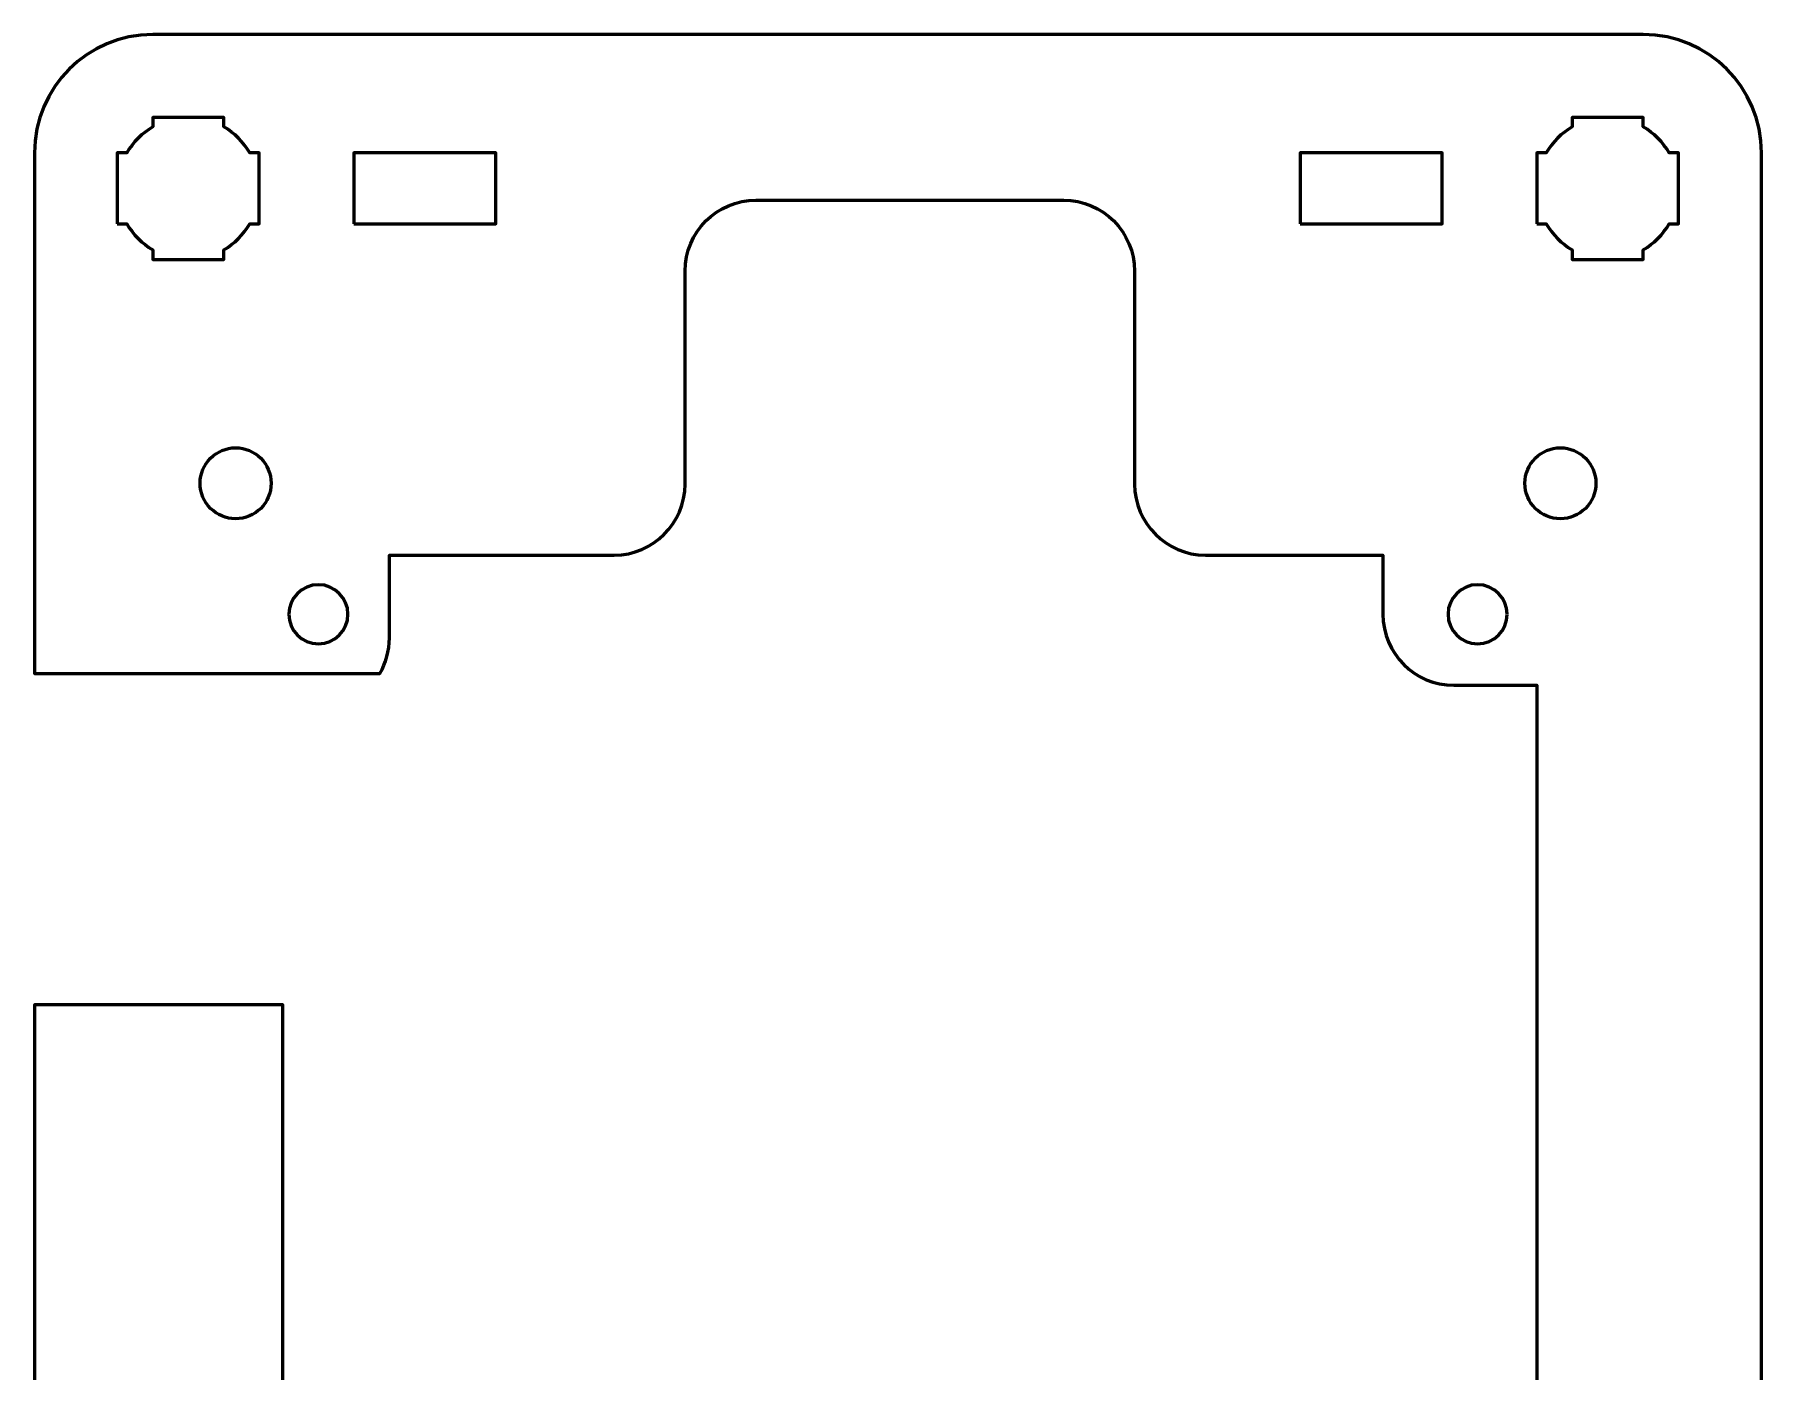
# Model space of a CAD drawing. Header units: centimetres. Extents: x -18.2 to -2.8, y -20.5 to -9.2.
# Drawn here: x -18.15 to -10.85, y -14.85 to -9.2 of the extents above; entities that cross this region are included whole.
import ezdxf

# ---------------------------------------------------------------- set-up
doc = ezdxf.new("R2010")
doc.units = ezdxf.units.CM
doc.header["$MEASUREMENT"] = 0
doc.layers.add('Layer 1', color=7, linetype='Continuous')

msp = doc.modelspace()

# ---------------------------------------------------------------- linework, layer by layer
at = {"layer": 'Layer 1', "lineweight": 53}
for centre in [(-17.3, -11.0963), (-11.69998, -11.0963)]:
    msp.add_ellipse(centre, major_axis=(0, 0.15), ratio=1, dxfattribs=at)
for points, knots in [([(-18.15001, -19.99991), (-18.15001, -19.99991), (-18.15001, -13.30004), (-18.15001, -13.30004), (-18.15001, -13.30004), (-18.15001, -13.30004), (-17.1, -13.30004), (-17.1, -13.30004), (-17.1, -13.30004), (-17.1, -13.30004), (-17.1, -17.15), (-17.1, -17.15), (-17.1, -17.15), (-17.1, -17.15), (-16.95, -17.15), (-16.95, -17.15), (-16.95, -17.15), (-16.78434, -17.15), (-16.65, -17.28434), (-16.65, -17.45), (-16.65, -17.45), (-16.65, -17.45), (-16.65, -17.75), (-16.65, -17.75), (-16.65, -17.75), (-16.65, -17.91566), (-16.78434, -18.05), (-16.95, -18.05), (-16.95, -18.05), (-16.95, -18.05), (-17.2, -18.05), (-17.2, -18.05), (-17.2, -18.05), (-17.2, -18.05), (-17.2, -19.50004), (-17.2, -19.50004), (-17.2, -19.50004), (-17.2, -19.50004), (-15.2, -19.50004), (-15.2, -19.50004), (-15.2, -19.50004), (-15.2, -19.50004), (-15.2, -19.20004), (-15.2, -19.20004), (-15.2, -19.20004), (-15.2, -19.20004), (-11.8, -19.20004), (-11.8, -19.20004), (-11.8, -19.20004), (-11.8, -19.20004), (-11.8, -18.25), (-11.8, -18.25), (-11.8, -18.25), (-11.8, -18.25), (-12.07502, -18.25), (-12.07502, -18.25), (-12.07502, -18.25), (-12.24068, -18.25), (-12.37502, -18.11566), (-12.37502, -17.95), (-12.37502, -17.95), (-12.37502, -17.95), (-12.37502, -17.45), (-12.37502, -17.45), (-12.37502, -17.45), (-12.37502, -17.28434), (-12.24068, -17.15), (-12.07502, -17.15), (-12.07502, -17.15), (-12.07502, -17.15), (-11.8, -17.15), (-11.8, -17.15), (-11.8, -17.15), (-11.8, -17.15), (-11.8, -11.94999), (-11.8, -11.94999), (-11.8, -11.94999), (-11.8, -11.94999), (-12.15, -11.94999), (-12.15, -11.94999), (-12.15, -11.94999), (-12.31566, -11.94999), (-12.45, -11.81565), (-12.45, -11.64999), (-12.45, -11.64999), (-12.45, -11.64999), (-12.45, -11.40004), (-12.45, -11.40004), (-12.45, -11.40004), (-12.45, -11.40004), (-13.2, -11.40004), (-13.2, -11.40004), (-13.2, -11.40004), (-13.36566, -11.40004), (-13.5, -11.2657), (-13.5, -11.10004), (-13.5, -11.10004), (-13.5, -11.10004), (-13.5, -10.20004), (-13.5, -10.20004), (-13.5, -10.20004), (-13.5, -10.03438), (-13.63434, -9.90004), (-13.8, -9.90004), (-13.8, -9.90004), (-13.8, -9.90004), (-15.1, -9.90004), (-15.1, -9.90004), (-15.1, -9.90004), (-15.26566, -9.90004), (-15.4, -10.03438), (-15.4, -10.20004), (-15.4, -10.20004), (-15.4, -10.20004), (-15.4, -11.10004), (-15.4, -11.10004), (-15.4, -11.10004), (-15.4, -11.2657), (-15.53434, -11.40004), (-15.7, -11.40004), (-15.7, -11.40004), (-15.7, -11.40004), (-16.65, -11.40004), (-16.65, -11.40004), (-16.65, -11.40004), (-16.65, -11.40004), (-16.65, -11.75), (-16.65, -11.75), (-16.65, -11.75), (-16.65, -11.80466), (-16.66463, -11.8559), (-16.69018, -11.90004), (-16.69018, -11.90004), (-16.69018, -11.90004), (-18.15001, -11.90004), (-18.15001, -11.90004), (-18.15001, -11.90004), (-18.15001, -11.90004), (-18.15001, -9.69994), (-18.15001, -9.69994), (-18.15001, -9.69994), (-18.15001, -9.42295), (-17.92692, -9.19999), (-17.64992, -9.19999), (-17.64992, -9.19999), (-17.64992, -9.19999), (-11.34995, -9.19999), (-11.34995, -9.19999), (-11.34995, -9.19999), (-11.07298, -9.19999), (-10.84999, -9.42295), (-10.84999, -9.69994), (-10.84999, -9.69994), (-10.84999, -9.69994), (-10.84999, -19.99991), (-10.84999, -19.99991), (-10.84999, -19.99991), (-10.84999, -20.27691), (-11.07298, -20.50001), (-11.34995, -20.50001), (-11.34995, -20.50001), (-11.34995, -20.50001), (-17.64992, -20.50001), (-17.64992, -20.50001), (-17.64992, -20.50001), (-17.92692, -20.50001), (-18.15001, -20.27691), (-18.15001, -19.99991)], [0, 0, 0, 0, 0.0238095, 0.0238095, 0.0238095, 0.0238095, 0.047619, 0.047619, 0.047619, 0.047619, 0.0714286, 0.0714286, 0.0714286, 0.0714286, 0.0952381, 0.0952381, 0.0952381, 0.0952381, 0.1190476, 0.1190476, 0.1190476, 0.1190476, 0.1428571, 0.1428571, 0.1428571, 0.1428571, 0.1666667, 0.1666667, 0.1666667, 0.1666667, 0.1904762, 0.1904762, 0.1904762, 0.1904762, 0.2142857, 0.2142857, 0.2142857, 0.2142857, 0.2380952, 0.2380952, 0.2380952, 0.2380952, 0.2619048, 0.2619048, 0.2619048, 0.2619048, 0.2857143, 0.2857143, 0.2857143, 0.2857143, 0.3095238, 0.3095238, 0.3095238, 0.3095238, 0.3333333, 0.3333333, 0.3333333, 0.3333333, 0.3571429, 0.3571429, 0.3571429, 0.3571429, 0.3809524, 0.3809524, 0.3809524, 0.3809524, 0.4047619, 0.4047619, 0.4047619, 0.4047619, 0.4285714, 0.4285714, 0.4285714, 0.4285714, 0.452381, 0.452381, 0.452381, 0.452381, 0.4761905, 0.4761905, 0.4761905, 0.4761905, 0.5, 0.5, 0.5, 0.5, 0.5238095, 0.5238095, 0.5238095, 0.5238095, 0.547619, 0.547619, 0.547619, 0.547619, 0.5714286, 0.5714286, 0.5714286, 0.5714286, 0.5952381, 0.5952381, 0.5952381, 0.5952381, 0.6190476, 0.6190476, 0.6190476, 0.6190476, 0.6428571, 0.6428571, 0.6428571, 0.6428571, 0.6666667, 0.6666667, 0.6666667, 0.6666667, 0.6904762, 0.6904762, 0.6904762, 0.6904762, 0.7142857, 0.7142857, 0.7142857, 0.7142857, 0.7380952, 0.7380952, 0.7380952, 0.7380952, 0.7619048, 0.7619048, 0.7619048, 0.7619048, 0.7857143, 0.7857143, 0.7857143, 0.7857143, 0.8095238, 0.8095238, 0.8095238, 0.8095238, 0.8333333, 0.8333333, 0.8333333, 0.8333333, 0.8571429, 0.8571429, 0.8571429, 0.8571429, 0.8809524, 0.8809524, 0.8809524, 0.8809524, 0.9047619, 0.9047619, 0.9047619, 0.9047619, 0.9285714, 0.9285714, 0.9285714, 0.9285714, 0.952381, 0.952381, 0.952381, 0.952381, 0.9761905, 0.9761905, 0.9761905, 0.9761905, 1, 1, 1, 1]), ([(-17.80003, -10.00001), (-17.80003, -10.00001), (-17.80003, -9.7), (-17.80003, -9.7), (-17.80003, -9.7), (-17.80003, -9.7), (-17.75987, -9.7), (-17.75987, -9.7), (-17.75987, -9.7), (-17.73353, -9.65448), (-17.69556, -9.61653), (-17.65004, -9.59018), (-17.65004, -9.59018), (-17.65004, -9.59018), (-17.65004, -9.55), (-17.65004, -9.55), (-17.65004, -9.55), (-17.65004, -9.55), (-17.35003, -9.55), (-17.35003, -9.55), (-17.35003, -9.55), (-17.35003, -9.55), (-17.35003, -9.59014), (-17.35003, -9.59014), (-17.35003, -9.59014), (-17.30447, -9.61649), (-17.26649, -9.65445), (-17.24015, -9.7), (-17.24015, -9.7), (-17.24015, -9.7), (-17.20002, -9.7), (-17.20002, -9.7), (-17.20002, -9.7), (-17.20002, -9.7), (-17.20002, -9.84997), (-17.20002, -9.84997), (-17.20002, -9.84997), (-17.20002, -9.84997), (-17.20002, -10.00001), (-17.20002, -10.00001), (-17.20002, -10.00001), (-17.20002, -10.00001), (-17.24017, -10.00001), (-17.24017, -10.00001), (-17.24017, -10.00001), (-17.26651, -10.04554), (-17.30449, -10.08351), (-17.35003, -10.10986), (-17.35003, -10.10986), (-17.35003, -10.10986), (-17.35003, -10.15001), (-17.35003, -10.15001), (-17.35003, -10.15001), (-17.35003, -10.15001), (-17.65004, -10.15001), (-17.65004, -10.15001), (-17.65004, -10.15001), (-17.65004, -10.15001), (-17.65004, -10.10982), (-17.65004, -10.10982), (-17.65004, -10.10982), (-17.69555, -10.08348), (-17.7335, -10.04552), (-17.75984, -10.00001), (-17.75984, -10.00001), (-17.75984, -10.00001), (-17.80003, -10.00001), (-17.80003, -10.00001)], [0, 0, 0, 0, 0.0588235, 0.0588235, 0.0588235, 0.0588235, 0.1176471, 0.1176471, 0.1176471, 0.1176471, 0.1764706, 0.1764706, 0.1764706, 0.1764706, 0.2352941, 0.2352941, 0.2352941, 0.2352941, 0.2941176, 0.2941176, 0.2941176, 0.2941176, 0.3529412, 0.3529412, 0.3529412, 0.3529412, 0.4117647, 0.4117647, 0.4117647, 0.4117647, 0.4705882, 0.4705882, 0.4705882, 0.4705882, 0.5294118, 0.5294118, 0.5294118, 0.5294118, 0.5882353, 0.5882353, 0.5882353, 0.5882353, 0.6470588, 0.6470588, 0.6470588, 0.6470588, 0.7058824, 0.7058824, 0.7058824, 0.7058824, 0.7647059, 0.7647059, 0.7647059, 0.7647059, 0.8235294, 0.8235294, 0.8235294, 0.8235294, 0.8823529, 0.8823529, 0.8823529, 0.8823529, 0.9411765, 0.9411765, 0.9411765, 0.9411765, 1, 1, 1, 1]), ([(-11.80003, -10.00001), (-11.80003, -10.00001), (-11.80003, -9.7), (-11.80003, -9.7), (-11.80003, -9.7), (-11.80003, -9.7), (-11.75987, -9.7), (-11.75987, -9.7), (-11.75987, -9.7), (-11.73353, -9.65448), (-11.69556, -9.61653), (-11.65004, -9.59018), (-11.65004, -9.59018), (-11.65004, -9.59018), (-11.65004, -9.55), (-11.65004, -9.55), (-11.65004, -9.55), (-11.65004, -9.55), (-11.35003, -9.55), (-11.35003, -9.55), (-11.35003, -9.55), (-11.35003, -9.55), (-11.35003, -9.59014), (-11.35003, -9.59014), (-11.35003, -9.59014), (-11.30447, -9.61649), (-11.26649, -9.65445), (-11.24015, -9.7), (-11.24015, -9.7), (-11.24015, -9.7), (-11.20002, -9.7), (-11.20002, -9.7), (-11.20002, -9.7), (-11.20002, -9.7), (-11.20002, -9.84997), (-11.20002, -9.84997), (-11.20002, -9.84997), (-11.20002, -9.84997), (-11.20002, -10.00001), (-11.20002, -10.00001), (-11.20002, -10.00001), (-11.20002, -10.00001), (-11.24017, -10.00001), (-11.24017, -10.00001), (-11.24017, -10.00001), (-11.26651, -10.04554), (-11.30449, -10.08351), (-11.35003, -10.10986), (-11.35003, -10.10986), (-11.35003, -10.10986), (-11.35003, -10.15001), (-11.35003, -10.15001), (-11.35003, -10.15001), (-11.35003, -10.15001), (-11.65004, -10.15001), (-11.65004, -10.15001), (-11.65004, -10.15001), (-11.65004, -10.15001), (-11.65004, -10.10982), (-11.65004, -10.10982), (-11.65004, -10.10982), (-11.69555, -10.08348), (-11.7335, -10.04552), (-11.75984, -10.00001), (-11.75984, -10.00001), (-11.75984, -10.00001), (-11.80003, -10.00001), (-11.80003, -10.00001)], [0, 0, 0, 0, 0.0588235, 0.0588235, 0.0588235, 0.0588235, 0.1176471, 0.1176471, 0.1176471, 0.1176471, 0.1764706, 0.1764706, 0.1764706, 0.1764706, 0.2352941, 0.2352941, 0.2352941, 0.2352941, 0.2941176, 0.2941176, 0.2941176, 0.2941176, 0.3529412, 0.3529412, 0.3529412, 0.3529412, 0.4117647, 0.4117647, 0.4117647, 0.4117647, 0.4705882, 0.4705882, 0.4705882, 0.4705882, 0.5294118, 0.5294118, 0.5294118, 0.5294118, 0.5882353, 0.5882353, 0.5882353, 0.5882353, 0.6470588, 0.6470588, 0.6470588, 0.6470588, 0.7058824, 0.7058824, 0.7058824, 0.7058824, 0.7647059, 0.7647059, 0.7647059, 0.7647059, 0.8235294, 0.8235294, 0.8235294, 0.8235294, 0.8823529, 0.8823529, 0.8823529, 0.8823529, 0.9411765, 0.9411765, 0.9411765, 0.9411765, 1, 1, 1, 1]), ([(-16.79997, -9.99991), (-16.79997, -9.99991), (-16.79997, -9.6999), (-16.79997, -9.6999), (-16.79997, -9.6999), (-16.79997, -9.6999), (-16.19996, -9.6999), (-16.19996, -9.6999), (-16.19996, -9.6999), (-16.19996, -9.6999), (-16.19996, -9.99991), (-16.19996, -9.99991), (-16.19996, -9.99991), (-16.19996, -9.99991), (-16.79997, -9.99991), (-16.79997, -9.99991)], [0, 0, 0, 0, 0.25, 0.25, 0.25, 0.25, 0.5, 0.5, 0.5, 0.5, 0.75, 0.75, 0.75, 0.75, 1, 1, 1, 1]), ([(-12.79994, -9.99991), (-12.79994, -9.99991), (-12.79994, -9.6999), (-12.79994, -9.6999), (-12.79994, -9.6999), (-12.79994, -9.6999), (-12.19993, -9.6999), (-12.19993, -9.6999), (-12.19993, -9.6999), (-12.19993, -9.6999), (-12.19993, -9.99991), (-12.19993, -9.99991), (-12.19993, -9.99991), (-12.19993, -9.99991), (-12.79994, -9.99991), (-12.79994, -9.99991)], [0, 0, 0, 0, 0.25, 0.25, 0.25, 0.25, 0.5, 0.5, 0.5, 0.5, 0.75, 0.75, 0.75, 0.75, 1, 1, 1, 1]), ([(-16.825, -11.65), (-16.825, -11.71902), (-16.88098, -11.775), (-16.95, -11.775), (-16.95, -11.775), (-17.01902, -11.775), (-17.075, -11.71902), (-17.075, -11.65), (-17.075, -11.65), (-17.075, -11.58098), (-17.01902, -11.525), (-16.95, -11.525), (-16.95, -11.525), (-16.88098, -11.525), (-16.825, -11.58098), (-16.825, -11.65)], [0, 0, 0, 0, 0.25, 0.25, 0.25, 0.25, 0.5, 0.5, 0.5, 0.5, 0.75, 0.75, 0.75, 0.75, 1, 1, 1, 1]), ([(-11.925, -11.65), (-11.925, -11.71902), (-11.98098, -11.775), (-12.05, -11.775), (-12.05, -11.775), (-12.11902, -11.775), (-12.175, -11.71902), (-12.175, -11.65), (-12.175, -11.65), (-12.175, -11.58098), (-12.11902, -11.525), (-12.05, -11.525), (-12.05, -11.525), (-11.98098, -11.525), (-11.925, -11.58098), (-11.925, -11.65)], [0, 0, 0, 0, 0.25, 0.25, 0.25, 0.25, 0.5, 0.5, 0.5, 0.5, 0.75, 0.75, 0.75, 0.75, 1, 1, 1, 1])]:
    msp.add_open_spline(points, degree=3, knots=knots, dxfattribs=at)

doc.saveas('drawing.dxf')
